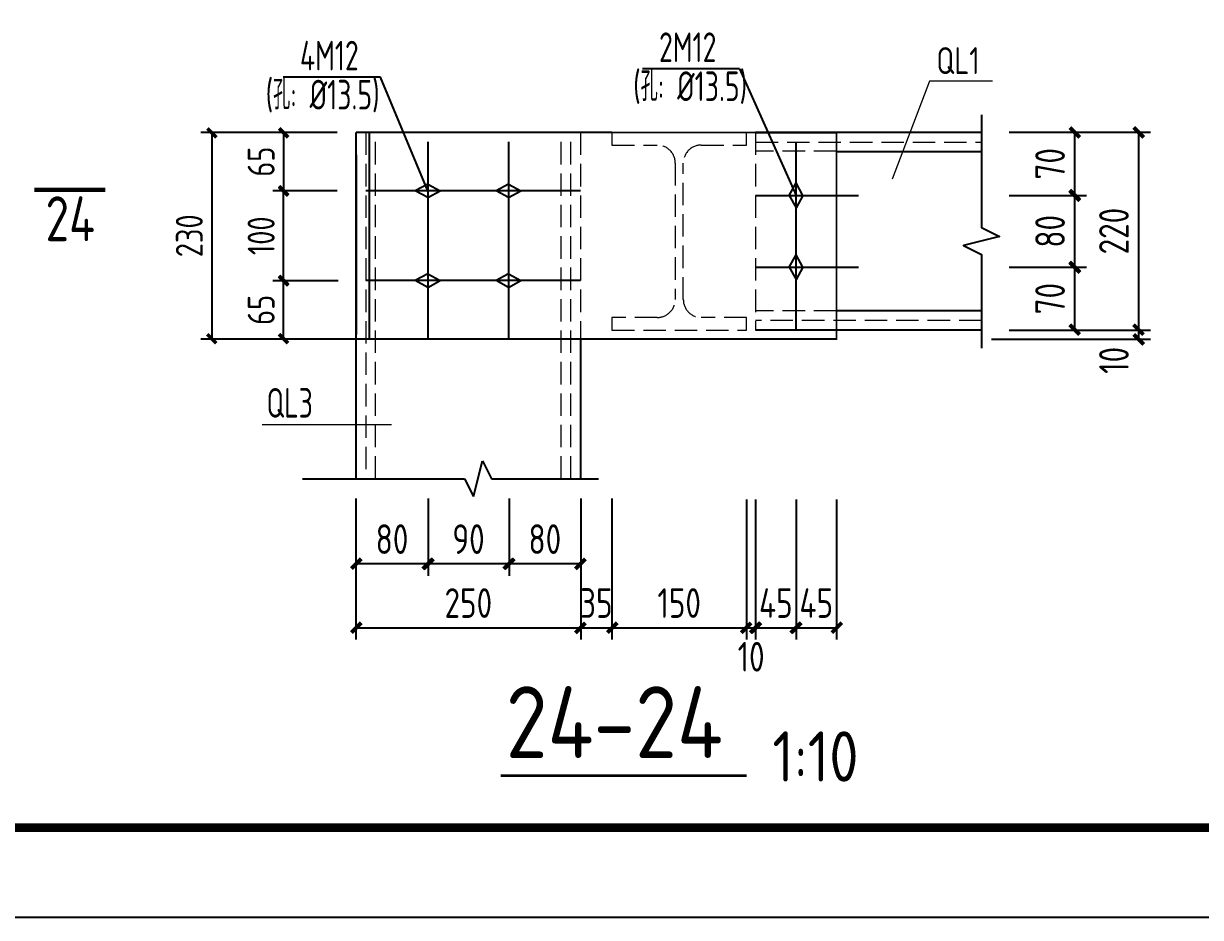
# Model space of a CAD drawing. Header units: millimetres. Extents: x 866309 to 879639, y 39442 to 44891.
# Drawn here: x 875228.1 to 875359.2, y 39448.6 to 39548.2 of the extents above; entities that cross this region are included whole.
import ezdxf

# ---------------------------------------------------------------- set-up
doc = ezdxf.new("R2010")
doc.units = ezdxf.units.MM
doc.header["$LTSCALE"] = 1000
doc.header["$MEASUREMENT"] = 0
for name, pattern in [('CENTER', [2, 1.25, -0.25, 0.25, -0.25]), ('DASH', [0.35, 0.25, -0.1]), ('DOTE', [2.42, 2, -0.2, 0.02, -0.2])]:
    doc.linetypes.add(name, pattern=pattern)
for name, color, linetype, lineweight in [('1', 4, 'Continuous', 70), ('D3', 62, 'Continuous', 9), ('LZ', 64, 'Continuous', 9), ('数字', 3, 'Continuous', 9)]:
    doc.layers.add(name, color=color, linetype=linetype, lineweight=lineweight)
for name, color, linetype in [('AXIS', 3, 'Continuous'), ('D1', 112, 'Continuous'), ('D2', 6, 'Continuous'), ('DIM', 7, 'Continuous'), ('DOTE', 1, 'DOTE'), ('M_Thin', 7, 'Continuous'), ('PUB_DIM', 3, 'Continuous'), ('THIN', 7, 'Continuous'), ('文字', 7, 'Continuous'), ('标注', 7, 'Continuous'), ('桩', 6, 'Continuous'), ('索引符号标注', 253, 'Continuous')]:
    doc.layers.add(name, color=color, linetype=linetype)
doc.styles.add('GBHZ', font='gbenor.shx', dxfattribs={"width": 0.9, "bigfont": 'gbcbig.shx'})
doc.dimstyles.new('Y10', dxfattribs={"dimscale": 0, "dimtxt": 3, "dimasz": 0.01, "dimexe": 1.2, "dimexo": 1, "dimgap": 1, "dimtad": 1, "dimdec": 0, "dimlfac": 10, "dimzin": 0, "dimdsep": 46, "dimtxsty": 'GBHZ', "dimblk1": 'DX', "dimblk2": 'DX', "dimsah": 1, "dimcen": 0.09, "dimdle": 1, "dimadec": 0, "dimazin": 0, "dimtfac": 1, "dimtdec": 0, "dimtix": 1, "dimtmove": 2, "dimatfit": 3, "dimldrblk": 'DX', "dimfxl": 0, "dimtolj": 1, "dimtzin": 0, "dimarcsym": 0})
doc.dimstyles.new('Y10(110)', dxfattribs={"dimscale": 1.1, "dimtxt": 3, "dimasz": 0.01, "dimexe": 1.2, "dimexo": 1, "dimgap": 1, "dimtad": 1, "dimdec": 0, "dimlfac": 10, "dimzin": 0, "dimdsep": 46, "dimtxsty": 'GBHZ', "dimblk1": 'DX', "dimblk2": 'DX', "dimsah": 1, "dimcen": 0.09, "dimdle": 1, "dimadec": 0, "dimazin": 0, "dimtfac": 1, "dimtdec": 0, "dimtix": 1, "dimtmove": 2, "dimatfit": 3, "dimldrblk": 'DX', "dimfxl": 0, "dimtolj": 1, "dimtzin": 0, "dimarcsym": 0})

# ---------------------------------------------------------------- blocks, each defined once
blk = doc.blocks.new('DX')
at = {"color": 0, "linetype": 'ByBlock', "const_width": 40}
blk.add_lwpolyline([(-54, -51), (46, 49)], dxfattribs=at)
blk = doc.blocks.new('*D594')
at = {"layer": 'Defpoints', "color": 0, "linetype": 'ByBlock', "transparency": 16777216}
for p in [(875265.11, 39496.4), (875290.15, 39496.4), (875290.15, 39480.89)]:
    blk.add_point(p, dxfattribs=at)
at = {"layer": 'DIM', "color": 0, "linetype": 'ByBlock', "lineweight": -2, "transparency": 16777216}
for p, q in [((875265.11, 39495.3), (875265.11, 39479.57)), ((875290.15, 39495.3), (875290.15, 39479.57)), ((875265.12, 39480.89), (875290.14, 39480.89))]:
    blk.add_line(p, q, dxfattribs=at)
at = {"layer": 'DIM', "color": 0, "linetype": 'ByBlock', "lineweight": -2, "transparency": 16777216, "xscale": 0.011, "yscale": 0.011, "zscale": 0.011, "rotation": 180}
blk.add_blockref('DX', (875265.11, 39480.89), dxfattribs=at)
at = {"layer": 'DIM', "color": 0, "linetype": 'ByBlock', "lineweight": -2, "transparency": 16777216, "xscale": 0.011, "yscale": 0.011, "zscale": 0.011}
blk.add_blockref('DX', (875290.15, 39480.89), dxfattribs=at)
at = {"layer": 'DIM', "color": 0, "linetype": 'ByBlock', "transparency": 16777216, "insert": (875277.63, 39483.64), "char_height": 3.3, "attachment_point": 5, "style": 'GBHZ'}
blk.add_mtext('\\A1;250', dxfattribs=at)
blk = doc.blocks.new('*D595')
at = {"layer": 'Defpoints', "color": 0, "linetype": 'ByBlock', "transparency": 16777216}
for p in [(875282.16, 39496.4), (875290.15, 39496.4), (875282.16, 39488.01)]:
    blk.add_point(p, dxfattribs=at)
at = {"layer": 'DIM', "color": 0, "linetype": 'ByBlock', "lineweight": -2, "transparency": 16777216}
for p, q in [((875282.16, 39495.3), (875282.16, 39486.69)), ((875290.15, 39495.3), (875290.15, 39486.69)), ((875290.14, 39488.01), (875282.17, 39488.01))]:
    blk.add_line(p, q, dxfattribs=at)
at = {"layer": 'DIM', "color": 0, "linetype": 'ByBlock', "lineweight": -2, "transparency": 16777216, "xscale": 0.011, "yscale": 0.011, "zscale": 0.011, "rotation": 180}
blk.add_blockref('DX', (875282.16, 39488.01), dxfattribs=at)
at = {"layer": 'DIM', "color": 0, "linetype": 'ByBlock', "lineweight": -2, "transparency": 16777216, "xscale": 0.011, "yscale": 0.011, "zscale": 0.011}
blk.add_blockref('DX', (875290.15, 39488.01), dxfattribs=at)
at = {"layer": 'DIM', "color": 0, "linetype": 'ByBlock', "transparency": 16777216, "insert": (875286.15, 39490.76), "char_height": 3.3, "attachment_point": 5, "style": 'GBHZ'}
blk.add_mtext('\\A1;80', dxfattribs=at)
blk = doc.blocks.new('*D596')
at = {"layer": 'Defpoints', "color": 0, "linetype": 'ByBlock', "transparency": 16777216}
for p in [(875273.15, 39496.4), (875282.16, 39496.4), (875273.15, 39488.01)]:
    blk.add_point(p, dxfattribs=at)
at = {"layer": 'DIM', "color": 0, "linetype": 'ByBlock', "lineweight": -2, "transparency": 16777216}
for p, q in [((875273.15, 39495.3), (875273.15, 39486.69)), ((875282.16, 39495.3), (875282.16, 39486.69)), ((875282.15, 39488.01), (875273.16, 39488.01))]:
    blk.add_line(p, q, dxfattribs=at)
at = {"layer": 'DIM', "color": 0, "linetype": 'ByBlock', "lineweight": -2, "transparency": 16777216, "xscale": 0.011, "yscale": 0.011, "zscale": 0.011, "rotation": 180}
blk.add_blockref('DX', (875273.15, 39488.01), dxfattribs=at)
at = {"layer": 'DIM', "color": 0, "linetype": 'ByBlock', "lineweight": -2, "transparency": 16777216, "xscale": 0.011, "yscale": 0.011, "zscale": 0.011}
blk.add_blockref('DX', (875282.16, 39488.01), dxfattribs=at)
at = {"layer": 'DIM', "color": 0, "linetype": 'ByBlock', "transparency": 16777216, "insert": (875277.65, 39490.76), "char_height": 3.3, "attachment_point": 5, "style": 'GBHZ'}
blk.add_mtext('\\A1;90', dxfattribs=at)
blk = doc.blocks.new('*D597')
at = {"layer": 'Defpoints', "color": 0, "linetype": 'ByBlock', "transparency": 16777216}
for p in [(875265.11, 39496.4), (875273.15, 39496.4), (875265.11, 39488.01)]:
    blk.add_point(p, dxfattribs=at)
at = {"layer": 'DIM', "color": 0, "linetype": 'ByBlock', "lineweight": -2, "transparency": 16777216}
for p, q in [((875265.11, 39495.3), (875265.11, 39486.69)), ((875273.15, 39495.3), (875273.15, 39486.69)), ((875273.14, 39488.01), (875265.12, 39488.01))]:
    blk.add_line(p, q, dxfattribs=at)
at = {"layer": 'DIM', "color": 0, "linetype": 'ByBlock', "lineweight": -2, "transparency": 16777216, "xscale": 0.011, "yscale": 0.011, "zscale": 0.011, "rotation": 180}
blk.add_blockref('DX', (875265.11, 39488.01), dxfattribs=at)
at = {"layer": 'DIM', "color": 0, "linetype": 'ByBlock', "lineweight": -2, "transparency": 16777216, "xscale": 0.011, "yscale": 0.011, "zscale": 0.011}
blk.add_blockref('DX', (875273.15, 39488.01), dxfattribs=at)
at = {"layer": 'DIM', "color": 0, "linetype": 'ByBlock', "transparency": 16777216, "insert": (875269.13, 39490.76), "char_height": 3.3, "attachment_point": 5, "style": 'GBHZ'}
blk.add_mtext('\\A1;80', dxfattribs=at)
blk = doc.blocks.new('*D600')
at = {"layer": 'Defpoints', "color": 0, "linetype": 'ByBlock', "transparency": 16777216}
for p in [(875290.15, 39496.4), (875293.61, 39496.4), (875293.61, 39480.89)]:
    blk.add_point(p, dxfattribs=at)
at = {"layer": 'DIM', "color": 0, "linetype": 'ByBlock', "lineweight": -2, "transparency": 16777216}
for p, q in [((875290.15, 39495.3), (875290.15, 39479.57)), ((875293.61, 39495.3), (875293.61, 39479.57)), ((875290.14, 39480.89), (875290.13, 39480.89)), ((875290.15, 39480.89), (875293.61, 39480.89)), ((875293.62, 39480.89), (875293.63, 39480.89))]:
    blk.add_line(p, q, dxfattribs=at)
at = {"layer": 'DIM', "color": 0, "linetype": 'ByBlock', "lineweight": -2, "transparency": 16777216, "xscale": 0.011, "yscale": 0.011, "zscale": 0.011}
blk.add_blockref('DX', (875290.15, 39480.89), dxfattribs=at)
at = {"layer": 'DIM', "color": 0, "linetype": 'ByBlock', "lineweight": -2, "transparency": 16777216, "xscale": 0.011, "yscale": 0.011, "zscale": 0.011, "rotation": 180}
blk.add_blockref('DX', (875293.61, 39480.89), dxfattribs=at)
at = {"layer": 'DIM', "color": 0, "linetype": 'ByBlock', "transparency": 16777216, "insert": (875291.88, 39483.64), "char_height": 3.3, "attachment_point": 5, "style": 'GBHZ'}
blk.add_mtext('\\A1;35', dxfattribs=at)
blk = doc.blocks.new('*D601')
at = {"layer": 'Defpoints', "color": 0, "linetype": 'ByBlock', "transparency": 16777216}
for p in [(875293.61, 39496.4), (875308.61, 39496.26), (875308.61, 39480.89)]:
    blk.add_point(p, dxfattribs=at)
at = {"layer": 'DIM', "color": 0, "linetype": 'ByBlock', "lineweight": -2, "transparency": 16777216}
for p, q in [((875293.61, 39495.3), (875293.61, 39479.57)), ((875308.61, 39495.16), (875308.61, 39479.57)), ((875293.62, 39480.89), (875308.6, 39480.89))]:
    blk.add_line(p, q, dxfattribs=at)
at = {"layer": 'DIM', "color": 0, "linetype": 'ByBlock', "lineweight": -2, "transparency": 16777216, "xscale": 0.011, "yscale": 0.011, "zscale": 0.011, "rotation": 180}
blk.add_blockref('DX', (875293.61, 39480.89), dxfattribs=at)
at = {"layer": 'DIM', "color": 0, "linetype": 'ByBlock', "lineweight": -2, "transparency": 16777216, "xscale": 0.011, "yscale": 0.011, "zscale": 0.011}
blk.add_blockref('DX', (875308.61, 39480.89), dxfattribs=at)
at = {"layer": 'DIM', "color": 0, "linetype": 'ByBlock', "transparency": 16777216, "insert": (875301.11, 39483.64), "char_height": 3.3, "attachment_point": 5, "style": 'GBHZ'}
blk.add_mtext('\\A1;150', dxfattribs=at)
blk = doc.blocks.new('*D602')
at = {"layer": 'Defpoints', "color": 0, "linetype": 'ByBlock', "transparency": 16777216}
for p in [(875264.01, 39536.04), (875257.06, 39529.54), (875264.01, 39529.54)]:
    blk.add_point(p, dxfattribs=at)
at = {"layer": 'DIM', "color": 0, "linetype": 'ByBlock', "lineweight": -2, "transparency": 16777216}
for p, q in [((875263.01, 39536.04), (875255.86, 39536.04)), ((875257.06, 39536.03), (875257.06, 39529.55)), ((875263.01, 39529.54), (875255.86, 39529.54))]:
    blk.add_line(p, q, dxfattribs=at)
at = {"layer": 'DIM', "color": 0, "linetype": 'ByBlock', "lineweight": -2, "transparency": 16777216, "xscale": 0.01, "yscale": 0.01, "zscale": 0.01}
for p, rotation in [((875257.06, 39536.04), 90), ((875257.06, 39529.54), 270)]:
    blk.add_blockref('DX', p, dxfattribs=dict(at, rotation=rotation))
at = {"layer": 'DIM', "color": 0, "linetype": 'ByBlock', "transparency": 16777216, "insert": (875254.56, 39532.79), "char_height": 3, "attachment_point": 5, "rotation": 90, "style": 'GBHZ'}
blk.add_mtext('\\A1;65', dxfattribs=at)
blk = doc.blocks.new('*D603')
at = {"layer": 'Defpoints', "color": 0, "linetype": 'ByBlock', "transparency": 16777216}
for p in [(875257.06, 39529.54), (875264.01, 39529.54), (875264.15, 39519.54)]:
    blk.add_point(p, dxfattribs=at)
at = {"layer": 'DIM', "color": 0, "linetype": 'ByBlock', "lineweight": -2, "transparency": 16777216}
for p, q in [((875263.01, 39529.54), (875255.86, 39529.54)), ((875257.06, 39519.55), (875257.06, 39529.53)), ((875263.15, 39519.54), (875255.86, 39519.54))]:
    blk.add_line(p, q, dxfattribs=at)
at = {"layer": 'DIM', "color": 0, "linetype": 'ByBlock', "lineweight": -2, "transparency": 16777216, "xscale": 0.01, "yscale": 0.01, "zscale": 0.01}
for p, rotation in [((875257.06, 39529.54), 90), ((875257.06, 39519.54), 270)]:
    blk.add_blockref('DX', p, dxfattribs=dict(at, rotation=rotation))
at = {"layer": 'DIM', "color": 0, "linetype": 'ByBlock', "transparency": 16777216, "insert": (875254.56, 39524.54), "char_height": 3, "attachment_point": 5, "rotation": 90, "style": 'GBHZ'}
blk.add_mtext('\\A1;100', dxfattribs=at)
blk = doc.blocks.new('*D604')
at = {"layer": 'Defpoints', "color": 0, "linetype": 'ByBlock', "transparency": 16777216}
for p in [(875257.06, 39519.54), (875264.01, 39519.54), (875264.01, 39513.04)]:
    blk.add_point(p, dxfattribs=at)
at = {"layer": 'DIM', "color": 0, "linetype": 'ByBlock', "lineweight": -2, "transparency": 16777216}
for p, q in [((875263.01, 39519.54), (875255.86, 39519.54)), ((875257.06, 39513.05), (875257.06, 39519.53)), ((875263.01, 39513.04), (875255.86, 39513.04))]:
    blk.add_line(p, q, dxfattribs=at)
at = {"layer": 'DIM', "color": 0, "linetype": 'ByBlock', "lineweight": -2, "transparency": 16777216, "xscale": 0.01, "yscale": 0.01, "zscale": 0.01}
for p, rotation in [((875257.06, 39519.54), 90), ((875257.06, 39513.04), 270)]:
    blk.add_blockref('DX', p, dxfattribs=dict(at, rotation=rotation))
at = {"layer": 'DIM', "color": 0, "linetype": 'ByBlock', "transparency": 16777216, "insert": (875254.56, 39516.29), "char_height": 3, "attachment_point": 5, "rotation": 90, "style": 'GBHZ'}
blk.add_mtext('\\A1;65', dxfattribs=at)
blk = doc.blocks.new('*D605')
at = {"layer": 'Defpoints', "color": 0, "linetype": 'ByBlock', "transparency": 16777216}
for p in [(875262.01, 39536.04), (875249.06, 39513.04), (875262.01, 39513.04)]:
    blk.add_point(p, dxfattribs=at)
at = {"layer": 'DIM', "color": 0, "linetype": 'ByBlock', "lineweight": -2, "transparency": 16777216}
for p, q in [((875261.01, 39536.04), (875247.86, 39536.04)), ((875249.06, 39536.03), (875249.06, 39513.05)), ((875261.01, 39513.04), (875247.86, 39513.04))]:
    blk.add_line(p, q, dxfattribs=at)
at = {"layer": 'DIM', "color": 0, "linetype": 'ByBlock', "lineweight": -2, "transparency": 16777216, "xscale": 0.01, "yscale": 0.01, "zscale": 0.01}
for p, rotation in [((875249.06, 39536.04), 90), ((875249.06, 39513.04), 270)]:
    blk.add_blockref('DX', p, dxfattribs=dict(at, rotation=rotation))
at = {"layer": 'DIM', "color": 0, "linetype": 'ByBlock', "transparency": 16777216, "insert": (875246.56, 39524.54), "char_height": 3, "attachment_point": 5, "rotation": 90, "style": 'GBHZ'}
blk.add_mtext('\\A1;230', dxfattribs=at)
blk = doc.blocks.new('*D606')
at = {"layer": 'Defpoints', "color": 0, "linetype": 'ByBlock', "transparency": 16777216}
for p in [(875336.77, 39536.09), (875336.77, 39514.04), (875352.27, 39514.04)]:
    blk.add_point(p, dxfattribs=at)
at = {"layer": 'DIM', "color": 0, "linetype": 'ByBlock', "lineweight": -2, "transparency": 16777216}
for p, q in [((875337.87, 39536.09), (875353.59, 39536.09)), ((875352.27, 39536.08), (875352.27, 39514.05)), ((875337.87, 39514.04), (875353.59, 39514.04))]:
    blk.add_line(p, q, dxfattribs=at)
at = {"layer": 'DIM', "color": 0, "linetype": 'ByBlock', "lineweight": -2, "transparency": 16777216, "xscale": 0.011, "yscale": 0.011, "zscale": 0.011}
for p, rotation in [((875352.27, 39536.09), 90), ((875352.27, 39514.04), 270)]:
    blk.add_blockref('DX', p, dxfattribs=dict(at, rotation=rotation))
at = {"layer": 'DIM', "color": 0, "linetype": 'ByBlock', "transparency": 16777216, "insert": (875349.52, 39525.06), "char_height": 3.3, "attachment_point": 5, "rotation": 90, "style": 'GBHZ'}
blk.add_mtext('\\A1;220', dxfattribs=at)
blk = doc.blocks.new('*D607')
at = {"layer": 'Defpoints', "color": 0, "linetype": 'ByBlock', "transparency": 16777216}
for p in [(875336.77, 39521.04), (875345.16, 39521.04), (875336.77, 39514.04)]:
    blk.add_point(p, dxfattribs=at)
at = {"layer": 'DIM', "color": 0, "linetype": 'ByBlock', "lineweight": -2, "transparency": 16777216}
for p, q in [((875337.87, 39521.04), (875346.48, 39521.04)), ((875345.16, 39514.05), (875345.16, 39521.03)), ((875337.87, 39514.04), (875346.48, 39514.04))]:
    blk.add_line(p, q, dxfattribs=at)
at = {"layer": 'DIM', "color": 0, "linetype": 'ByBlock', "lineweight": -2, "transparency": 16777216, "xscale": 0.011, "yscale": 0.011, "zscale": 0.011}
for p, rotation in [((875345.16, 39521.04), 90), ((875345.16, 39514.04), 270)]:
    blk.add_blockref('DX', p, dxfattribs=dict(at, rotation=rotation))
at = {"layer": 'DIM', "color": 0, "linetype": 'ByBlock', "transparency": 16777216, "insert": (875342.41, 39517.54), "char_height": 3.3, "attachment_point": 5, "rotation": 90, "style": 'GBHZ'}
blk.add_mtext('\\A1;70', dxfattribs=at)
blk = doc.blocks.new('*D608')
at = {"layer": 'Defpoints', "color": 0, "linetype": 'ByBlock', "transparency": 16777216}
for p in [(875336.77, 39529.04), (875345.16, 39529.04), (875336.77, 39521.04)]:
    blk.add_point(p, dxfattribs=at)
at = {"layer": 'DIM', "color": 0, "linetype": 'ByBlock', "lineweight": -2, "transparency": 16777216}
for p, q in [((875337.87, 39529.04), (875346.48, 39529.04)), ((875345.16, 39521.05), (875345.16, 39529.03)), ((875337.87, 39521.04), (875346.48, 39521.04))]:
    blk.add_line(p, q, dxfattribs=at)
at = {"layer": 'DIM', "color": 0, "linetype": 'ByBlock', "lineweight": -2, "transparency": 16777216, "xscale": 0.011, "yscale": 0.011, "zscale": 0.011}
for p, rotation in [((875345.16, 39529.04), 90), ((875345.16, 39521.04), 270)]:
    blk.add_blockref('DX', p, dxfattribs=dict(at, rotation=rotation))
at = {"layer": 'DIM', "color": 0, "linetype": 'ByBlock', "transparency": 16777216, "insert": (875342.41, 39525.04), "char_height": 3.3, "attachment_point": 5, "rotation": 90, "style": 'GBHZ'}
blk.add_mtext('\\A1;80', dxfattribs=at)
blk = doc.blocks.new('*D609')
at = {"layer": 'Defpoints', "color": 0, "linetype": 'ByBlock', "transparency": 16777216}
for p in [(875336.77, 39536.09), (875345.16, 39536.09), (875336.77, 39529.04)]:
    blk.add_point(p, dxfattribs=at)
at = {"layer": 'DIM', "color": 0, "linetype": 'ByBlock', "lineweight": -2, "transparency": 16777216}
for p, q in [((875337.87, 39536.09), (875346.48, 39536.09)), ((875345.16, 39529.05), (875345.16, 39536.08)), ((875337.87, 39529.04), (875346.48, 39529.04))]:
    blk.add_line(p, q, dxfattribs=at)
at = {"layer": 'DIM', "color": 0, "linetype": 'ByBlock', "lineweight": -2, "transparency": 16777216, "xscale": 0.011, "yscale": 0.011, "zscale": 0.011}
for p, rotation in [((875345.16, 39536.09), 90), ((875345.16, 39529.04), 270)]:
    blk.add_blockref('DX', p, dxfattribs=dict(at, rotation=rotation))
at = {"layer": 'DIM', "color": 0, "linetype": 'ByBlock', "transparency": 16777216, "insert": (875342.41, 39532.56), "char_height": 3.3, "attachment_point": 5, "rotation": 90, "style": 'GBHZ'}
blk.add_mtext('\\A1;70', dxfattribs=at)
blk = doc.blocks.new('*D610')
at = {"layer": 'Defpoints', "color": 0, "linetype": 'ByBlock', "transparency": 16777216}
for p in [(875308.61, 39496.26), (875309.62, 39496.26), (875309.62, 39480.89)]:
    blk.add_point(p, dxfattribs=at)
at = {"layer": 'DIM', "color": 0, "linetype": 'ByBlock', "lineweight": -2, "transparency": 16777216}
for p, q in [((875308.61, 39495.16), (875308.61, 39479.57)), ((875309.62, 39495.16), (875309.62, 39479.57)), ((875308.6, 39480.89), (875308.59, 39480.89)), ((875308.61, 39480.89), (875309.62, 39480.89)), ((875309.63, 39480.89), (875309.64, 39480.89))]:
    blk.add_line(p, q, dxfattribs=at)
at = {"layer": 'DIM', "color": 0, "linetype": 'ByBlock', "lineweight": -2, "transparency": 16777216, "xscale": 0.011, "yscale": 0.011, "zscale": 0.011}
blk.add_blockref('DX', (875308.61, 39480.89), dxfattribs=at)
at = {"layer": 'DIM', "color": 0, "linetype": 'ByBlock', "lineweight": -2, "transparency": 16777216, "xscale": 0.011, "yscale": 0.011, "zscale": 0.011, "rotation": 180}
blk.add_blockref('DX', (875309.62, 39480.89), dxfattribs=at)
at = {"layer": 'DIM', "color": 0, "linetype": 'ByBlock', "transparency": 16777216, "insert": (875309.12, 39477.66), "char_height": 3.3, "attachment_point": 5, "style": 'GBHZ'}
blk.add_mtext('\\A1;10', dxfattribs=at)
blk = doc.blocks.new('*D611')
at = {"layer": 'Defpoints', "color": 0, "linetype": 'ByBlock', "transparency": 16777216}
for p in [(875309.62, 39496.26), (875314.12, 39496.26), (875314.12, 39480.89)]:
    blk.add_point(p, dxfattribs=at)
at = {"layer": 'DIM', "color": 0, "linetype": 'ByBlock', "lineweight": -2, "transparency": 16777216}
for p, q in [((875309.62, 39495.16), (875309.62, 39479.57)), ((875314.12, 39495.16), (875314.12, 39479.57)), ((875309.61, 39480.89), (875309.6, 39480.89)), ((875309.62, 39480.89), (875314.12, 39480.89)), ((875314.13, 39480.89), (875314.14, 39480.89))]:
    blk.add_line(p, q, dxfattribs=at)
at = {"layer": 'DIM', "color": 0, "linetype": 'ByBlock', "lineweight": -2, "transparency": 16777216, "xscale": 0.011, "yscale": 0.011, "zscale": 0.011}
blk.add_blockref('DX', (875309.62, 39480.89), dxfattribs=at)
at = {"layer": 'DIM', "color": 0, "linetype": 'ByBlock', "lineweight": -2, "transparency": 16777216, "xscale": 0.011, "yscale": 0.011, "zscale": 0.011, "rotation": 180}
blk.add_blockref('DX', (875314.12, 39480.89), dxfattribs=at)
at = {"layer": 'DIM', "color": 0, "linetype": 'ByBlock', "transparency": 16777216, "insert": (875311.87, 39483.64), "char_height": 3.3, "attachment_point": 5, "style": 'GBHZ'}
blk.add_mtext('\\A1;45', dxfattribs=at)
blk = doc.blocks.new('*D612')
at = {"layer": 'Defpoints', "color": 0, "linetype": 'ByBlock', "transparency": 16777216}
for p in [(875314.12, 39496.26), (875318.62, 39496.26), (875318.62, 39480.89)]:
    blk.add_point(p, dxfattribs=at)
at = {"layer": 'DIM', "color": 0, "linetype": 'ByBlock', "lineweight": -2, "transparency": 16777216}
for p, q in [((875314.12, 39495.16), (875314.12, 39479.57)), ((875318.62, 39495.16), (875318.62, 39479.57)), ((875314.11, 39480.89), (875314.1, 39480.89)), ((875314.12, 39480.89), (875318.62, 39480.89)), ((875318.63, 39480.89), (875318.64, 39480.89))]:
    blk.add_line(p, q, dxfattribs=at)
at = {"layer": 'DIM', "color": 0, "linetype": 'ByBlock', "lineweight": -2, "transparency": 16777216, "xscale": 0.011, "yscale": 0.011, "zscale": 0.011}
blk.add_blockref('DX', (875314.12, 39480.89), dxfattribs=at)
at = {"layer": 'DIM', "color": 0, "linetype": 'ByBlock', "lineweight": -2, "transparency": 16777216, "xscale": 0.011, "yscale": 0.011, "zscale": 0.011, "rotation": 180}
blk.add_blockref('DX', (875318.62, 39480.89), dxfattribs=at)
at = {"layer": 'DIM', "color": 0, "linetype": 'ByBlock', "transparency": 16777216, "insert": (875316.37, 39483.64), "char_height": 3.3, "attachment_point": 5, "style": 'GBHZ'}
blk.add_mtext('\\A1;45', dxfattribs=at)
blk = doc.blocks.new('*D622')
at = {"layer": 'Defpoints', "color": 0, "linetype": 'ByBlock', "transparency": 16777216}
for p in [(875336.77, 39514.04), (875334.77, 39513.04), (875352.27, 39513.04)]:
    blk.add_point(p, dxfattribs=at)
at = {"layer": 'DIM', "color": 0, "linetype": 'ByBlock', "lineweight": -2, "transparency": 16777216}
for p, q in [((875337.87, 39514.04), (875353.59, 39514.04)), ((875352.27, 39514.05), (875352.27, 39514.07)), ((875352.27, 39514.04), (875352.27, 39513.04)), ((875335.87, 39513.04), (875353.59, 39513.04)), ((875352.27, 39513.03), (875352.27, 39513.02))]:
    blk.add_line(p, q, dxfattribs=at)
at = {"layer": 'DIM', "color": 0, "linetype": 'ByBlock', "lineweight": -2, "transparency": 16777216, "xscale": 0.011, "yscale": 0.011, "zscale": 0.011}
for p, rotation in [((875352.27, 39514.04), 270), ((875352.27, 39513.04), 90)]:
    blk.add_blockref('DX', p, dxfattribs=dict(at, rotation=rotation))
at = {"layer": 'DIM', "color": 0, "linetype": 'ByBlock', "transparency": 16777216, "insert": (875349.52, 39510.67), "char_height": 3.3, "attachment_point": 5, "rotation": 90, "style": 'GBHZ'}
blk.add_mtext('\\A1;10', dxfattribs=at)

msp = doc.modelspace()

# ---------------------------------------------------------------- linework, layer by layer
msp.add_line((875950.829, 39448.627), (875109.829, 39448.627))
at = {"color": 0, "const_width": 1}
msp.add_lwpolyline([(875940.829, 39458.627), (875134.829, 39458.627), (875134.829, 40032.627), (875940.829, 40032.627)], close=True, dxfattribs=at)
at = {"layer": '1', "const_width": 0.48}
msp.add_lwpolyline([(875237.213, 39529.664), (875229.291, 39529.664)], dxfattribs=at)
at = {"layer": 'D1', "color": 251}
for p, q in [((875267.85, 39542.187), (875257.027, 39542.187)), ((875273.107, 39529.546), (875267.85, 39542.187)), ((875307.835, 39543.123), (875297.012, 39543.123)), ((875307.835, 39543.123), (875314.12, 39529.043))]:
    msp.add_line(p, q, dxfattribs=at)
at = {"layer": 'D2'}
for p, q in [((875265.153, 39497.491), (875265.153, 39536.043)), ((875309.62, 39536.043), (875318.62, 39536.043)), ((875334.774, 39536.043), (875309.62, 39536.043)), ((875265.153, 39533.543), (875265.153, 39513.543)), ((875334.774, 39533.902), (875318.62, 39533.902)), ((875334.774, 39516.184), (875318.62, 39516.184)), ((875334.774, 39514.043), (875309.62, 39514.043)), ((875290.107, 39513.043), (875290.107, 39497.491))]:
    msp.add_line(p, q, dxfattribs=at)
at = {"layer": 'D3', "color": 251}
for p, q in [((875328.971, 39541.758), (875324.834, 39530.852)), ((875336.014, 39541.758), (875328.971, 39541.758)), ((875254.682, 39503.534), (875269.064, 39503.534))]:
    msp.add_line(p, q, dxfattribs=at)
at = {"layer": 'DOTE', "linetype": 'CENTER', "ltscale": 0.02}
for p, q in [((875273.107, 39534.994), (875273.107, 39513.092)), ((875282.11, 39534.994), (875282.11, 39513.092)), ((875314.12, 39514.043), (875314.12, 39534.973)), ((875290.107, 39529.543), (875266.224, 39529.543)), ((875309.62, 39529.043), (875321.072, 39529.043)), ((875309.62, 39521.04), (875321.072, 39521.04)), ((875290.107, 39519.543), (875266.224, 39519.543))]:
    msp.add_line(p, q, dxfattribs=at)
at = {"layer": 'LZ', "color": 251, "linetype": 'DASH', "ltscale": 0.01}
for p, q in [((875266.224, 39536.043), (875266.224, 39497.491)), ((875267.294, 39497.491), (875267.294, 39536.043)), ((875287.966, 39497.491), (875287.966, 39536.043)), ((875289.036, 39497.491), (875289.036, 39536.043)), ((875290.107, 39536.043), (875290.107, 39513.043)), ((875309.62, 39536.043), (875309.62, 39514.043)), ((875309.62, 39534.973), (875334.774, 39534.973)), ((875318.62, 39533.945), (875309.62, 39533.945)), ((875318.62, 39516.184), (875309.62, 39516.184)), ((875334.774, 39515.114), (875309.62, 39515.114))]:
    msp.add_line(p, q, dxfattribs=at)
msp.add_lwpolyline([(875308.618, 39536.043), (875293.618, 39536.043), (875293.618, 39534.643), (875298.668, 39534.643, -0.4142136), (875300.668, 39532.643), (875300.668, 39517.443, -0.4142136), (875298.668, 39515.443), (875293.618, 39515.443), (875293.618, 39514.043), (875308.618, 39514.043), (875308.618, 39515.443), (875303.568, 39515.443, -0.4142136), (875301.568, 39517.443), (875301.568, 39532.643, -0.4142136), (875303.568, 39534.643), (875308.618, 39534.643)], format="xyb", close=True, dxfattribs=at)
at = {"layer": 'M_Thin', "color": 7}
msp.add_lwpolyline([(875334.774, 39537.997), (875334.774, 39525.468), (875336.774, 39524.468), (875332.774, 39523.468), (875334.774, 39522.468), (875334.774, 39512.043)], dxfattribs=at)
at = {"layer": 'THIN', "linetype": 'ByBlock'}
for p, q in [((875278.205, 39495.491), (875279.205, 39499.491)), ((875279.205, 39499.491), (875280.205, 39497.491)), ((875259.153, 39497.491), (875277.205, 39497.491)), ((875277.205, 39497.491), (875278.205, 39495.491)), ((875280.205, 39497.491), (875292.107, 39497.491))]:
    msp.add_line(p, q, dxfattribs=at)
at = {"layer": '文字', "color": 6, "const_width": 0.32, "elevation": -5}
msp.add_lwpolyline([(875281.23, 39464.422), (875308.608, 39464.422)], dxfattribs=at)
at = {"layer": '标注'}
msp.add_line((875293.618, 39536.043), (875265.153, 39536.043), dxfattribs=at)
at = {"layer": '标注', "const_width": 0.2}
msp.add_lwpolyline([(875318.62, 39513.043), (875266.612, 39513.043), (875266.612, 39536.043), (875318.62, 39536.043)], close=True, dxfattribs=at)
at = {"layer": '桩'}
for p, q in [((875273.107, 39530.292), (875271.726, 39529.543)), ((875273.107, 39530.292), (875274.489, 39529.543)), ((875282.11, 39530.292), (875280.729, 39529.543)), ((875282.11, 39530.292), (875283.492, 39529.543)), ((875313.371, 39529.043), (875314.12, 39530.425)), ((875314.869, 39529.043), (875314.12, 39530.425)), ((875273.107, 39528.794), (875271.726, 39529.543)), ((875273.107, 39528.794), (875274.489, 39529.543)), ((875282.11, 39528.794), (875280.729, 39529.543)), ((875282.11, 39528.794), (875283.492, 39529.543)), ((875313.371, 39529.043), (875314.12, 39527.662)), ((875314.869, 39529.043), (875314.12, 39527.662)), ((875313.371, 39521.04), (875314.12, 39522.422)), ((875314.869, 39521.04), (875314.12, 39522.422)), ((875313.371, 39521.04), (875314.12, 39519.659)), ((875314.869, 39521.04), (875314.12, 39519.659)), ((875273.107, 39520.292), (875271.726, 39519.543)), ((875273.107, 39520.292), (875274.489, 39519.543)), ((875282.11, 39520.292), (875280.729, 39519.543)), ((875282.11, 39520.292), (875283.492, 39519.543)), ((875273.107, 39518.794), (875271.726, 39519.543)), ((875273.107, 39518.794), (875274.489, 39519.543)), ((875282.11, 39518.794), (875280.729, 39519.543)), ((875282.11, 39518.794), (875283.492, 39519.543))]:
    msp.add_line(p, q, dxfattribs=at)
at = {"layer": '索引符号标注'}
msp.add_line((875266.612, 39513.043), (875251.073, 39513.043), dxfattribs=at)

# ---------------------------------------------------------------- texts
at = {"layer": 'AXIS', "style": 'GBHZ', "width": 0.8}
for s, p in [('4M12', (875258.878, 39542.953)), ('2M12', (875298.863, 39543.888)), ('(孔: %%C13.5)', (875255.055, 39538.605)), ('(孔: %%C13.5)', (875295.981, 39539.545)), ('QL3', (875255.154, 39504.286))]:
    msp.add_text(s, height=3.3, dxfattribs=at).set_placement(p)
at = {"layer": 'PUB_DIM', "style": 'GBHZ', "width": 0.9}
msp.add_text('24', height=5, dxfattribs=at).set_placement((875230.551, 39523.936))
at = {"layer": '数字', "style": 'GBHZ', "width": 0.9}
msp.add_text('QL1', height=3, dxfattribs=at).set_placement((875329.744, 39542.547))
at = {"layer": '文字', "color": 6, "style": 'GBHZ'}
for s, height, p in [('24-24', 8, (875281.794, 39466.373, -5)), ('1:10', 5.6, (875311.487, 39463.752, -5))]:
    msp.add_text(s, height=height, dxfattribs=at).set_placement(p)

# ---------------------------------------------------------------- dimensions: what is measured, and where the dimension line sits
at = {"layer": 'DIM', "linetype": 'ByBlock'}
for base, p1, p2, angle, dimstyle, override, picture, middle in [((875249.064, 39513.043), (875262.011, 39536.043), (875262.011, 39513.043), 270, 'Y10', {"dimscale": 1}, '*D605', (875246.564, 39524.543)), ((875257.064, 39529.543), (875264.011, 39536.043), (875264.011, 39529.543), 270, 'Y10', {"dimscale": 1}, '*D602', (875254.564, 39532.793)), ((875257.064, 39529.543), (875264.152, 39519.543), (875264.011, 39529.543), 90, 'Y10', {"dimscale": 1}, '*D603', (875254.564, 39524.543)), ((875257.064, 39519.543), (875264.011, 39513.043), (875264.011, 39519.543), 90, 'Y10', {"dimscale": 1}, '*D604', (875254.564, 39516.293)), ((875290.153, 39480.89), (875265.11, 39496.397), (875290.153, 39496.397), 180, 'Y10(110)', {"dimtxsty": 'GBHZ'}, '*D594', (875277.632, 39483.64)), ((875265.11, 39488.008), (875273.153, 39496.397), (875265.11, 39496.397), 180, 'Y10(110)', {"dimtxsty": 'GBHZ'}, '*D597', (875269.132, 39490.758)), ((875273.153, 39488.008), (875282.156, 39496.397), (875273.153, 39496.397), 180, 'Y10(110)', {"dimtxsty": 'GBHZ'}, '*D596', (875277.655, 39490.758)), ((875282.156, 39488.008), (875290.153, 39496.397), (875282.156, 39496.397), 180, 'Y10(110)', {"dimtxsty": 'GBHZ'}, '*D595', (875286.155, 39490.758)), ((875293.612, 39480.89), (875290.153, 39496.397), (875293.612, 39496.397), 180, 'Y10(110)', {"dimtxsty": 'GBHZ'}, '*D600', (875291.882, 39483.64))]:
    dim = msp.add_linear_dim(base=base, p1=p1, p2=p2, angle=angle, dimstyle=dimstyle, override=override, dxfattribs=at)
    dim.commit()
    dim.dimension.update_dxf_attribs({"geometry": picture, "text_midpoint": middle})
for base, p1, p2, angle, picture, middle in [((875352.273, 39514.043), (875336.766, 39536.087), (875336.766, 39514.043), 90, '*D606', (875349.523, 39525.065)), ((875345.155, 39536.087), (875336.766, 39529.043), (875336.766, 39536.087), 90, '*D609', (875342.405, 39532.565)), ((875345.155, 39529.043), (875336.766, 39521.04), (875336.766, 39529.043), 90, '*D608', (875342.405, 39525.042)), ((875345.155, 39521.04), (875336.766, 39514.043), (875336.766, 39521.04), 90, '*D607', (875342.405, 39517.542)), ((875308.612, 39480.89), (875293.612, 39496.397), (875308.612, 39496.26), 180, '*D601', (875301.112, 39483.64)), ((875314.12, 39480.89), (875309.62, 39496.26), (875314.12, 39496.26), 180, '*D611', (875311.87, 39483.64)), ((875318.62, 39480.89), (875314.12, 39496.26), (875318.62, 39496.26), 180, '*D612', (875316.37, 39483.64))]:
    dim = msp.add_linear_dim(base=base, p1=p1, p2=p2, angle=angle, dimstyle='Y10(110)', dxfattribs=at)
    dim.commit()
    dim.dimension.update_dxf_attribs({"geometry": picture, "text_midpoint": middle})
for base, p1, p2, angle, picture, middle in [((875352.273, 39513.043), (875336.766, 39514.043), (875334.774, 39513.043), 270, '*D622', (875349.523, 39510.674)), ((875309.62, 39480.89), (875308.612, 39496.26), (875309.62, 39496.26), 180, '*D610', (875309.116, 39477.659))]:
    dim = msp.add_linear_dim(base=base, p1=p1, p2=p2, angle=angle, dimstyle='Y10(110)', dxfattribs=at)
    dim.commit()
    dim.dimension.update_dxf_attribs({"geometry": picture, "text_midpoint": middle, "dimtype": 160})

doc.saveas('drawing.dxf')
